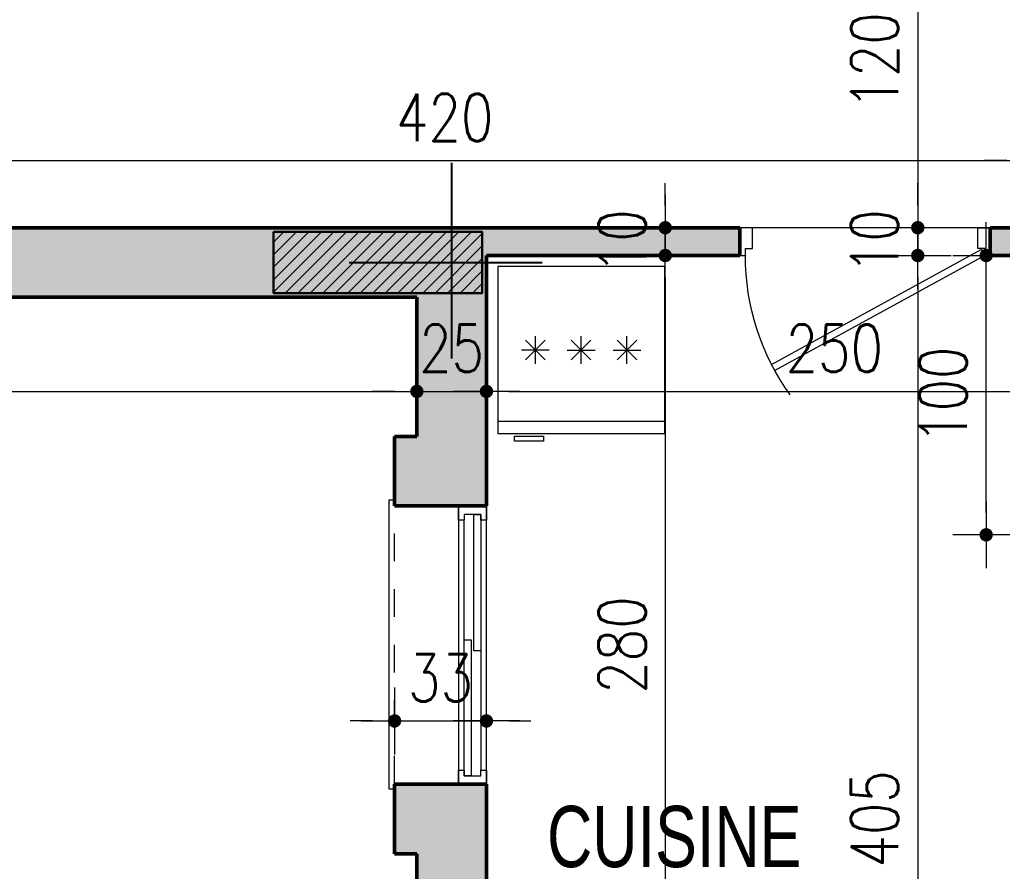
# Model space of a CAD drawing. Header units: millimetres. Extents: x 906 to 2589, y -1235 to -637.
# Drawn here: x 2549.236 to 2552.767, y -1218.677 to -1215.616 of the extents above; entities that cross this region are included whole.
import ezdxf

# ---------------------------------------------------------------- set-up
doc = ezdxf.new("R2010")
doc.units = ezdxf.units.MM
doc.linetypes.add('AXES', pattern=[2, 1.25, -0.25, 0.25, -0.25])
doc.linetypes.add('HIDDEN', pattern=[0.375, 0.25, -0.125])
doc.layers.get('DEFPOINTS').update_dxf_attribs({"color": 255, "lineweight": 13})
for name, color, linetype, lineweight in [('A-signe', 7, 'Continuous', 9), ('APPUITS', 7, 'Continuous', 18), ('DIM.', 4, 'Continuous', 25), ('interrompu', 7, 'HIDDEN', 15), ('MENUISERIE', 7, 'Continuous', 13), ('MUR 0.5', 7, 'Continuous', 50), ('POTEAUX ARCH', 7, 'Continuous', 30), ('POTEAUX HACHURE', 7, 'Continuous', 15), ('SANITAIRE', 7, 'Continuous', 15), ('TEXTE', 7, 'Continuous', 20)]:
    doc.layers.add(name, color=color, linetype=linetype, lineweight=lineweight)
doc.layers.add('AXE', color=7, linetype='AXES')
doc.layers.add('TEINTE 6', color=181, linetype='Continuous')
doc.styles.add('atef', font='romans.shx', dxfattribs={"width": 0.8})
doc.styles.add('STYLE4', font='swisscl.ttf')
doc.dimstyles.new('COTEXT', dxfattribs={"dimscale": 0, "dimtxt": 0.17, "dimasz": 0.08, "dimexe": 0.015, "dimexo": 0.015, "dimgap": 0.07, "dimtad": 1, "dimdec": 0, "dimlfac": 100, "dimzin": 0, "dimdsep": 46, "dimtxsty": 'atef', "dimblk": 'SIG2', "dimcen": 0.15, "dimse1": 1, "dimse2": 1, "dimclrd": 256, "dimclre": 6, "dimclrt": 2, "dimadec": 0, "dimazin": 0, "dimtfac": 0.5, "dimtdec": 0, "dimtix": 1, "dimtmove": 2, "dimatfit": 1, "dimldrblk": 'SIG2', "dimfxl": 0.18, "dimtolj": 1, "dimtzin": 0, "dimlwd": 18, "dimarcsym": 0})

# ---------------------------------------------------------------- blocks, each defined once
blk = doc.blocks.new('PORTE 0.90')
at = {"layer": 'MENUISERIE'}
for points in [[(-0.7859, 0.3911), (-0.0325, -0.0217), (-0.02, 0), (-0.7742, 0.4132)], [(-0.9, 0), (-0.88, 0), (-0.88, -0.025), (-0.855, -0.025), (-0.855, -0.1), (-0.9, -0.1)], [(0, 0), (-0.02, 0), (-0.02, -0.025), (-0.045, -0.025), (-0.045, -0.1), (0, -0.1)]]:
    blk.add_lwpolyline(points, dxfattribs=at)
blk.add_arc((-0.02, 0), 0.86, 144.3645, 180, dxfattribs=at)
blk = doc.blocks.new('SIG2')
at = {"layer": 'A-signe'}
for p, q in [((0, 1.5), (0, 0.5)), ((0, 0.5), (0, -0.5)), ((-1.5, 0), (-0.5, 0)), ((-0.5, 0), (0.5, 0)), ((0.5, 0), (1.5, 0)), ((0, -0.5), (0, -1.5))]:
    blk.add_line(p, q, dxfattribs=at)
at = {"layer": 'A-signe', "const_width": 0.3}
blk.add_lwpolyline([(-0.15, 0, 1), (0.15, 0, 1)], format="xyb", close=True, dxfattribs=at)
blk = doc.blocks.new('*D1079')
at = {"layer": 'DEFPOINTS', "color": 0, "transparency": 16777216}
for p in [(2552.2978, -1215.164), (2552.1204, -1216.364), (2552.4628, -1216.364)]:
    blk.add_point(p, dxfattribs=at)
at = {"layer": 'DIM.', "lineweight": 18, "transparency": 16777216}
blk.add_line((2552.4628, -1215.244), (2552.4628, -1216.284), dxfattribs=at)
at = {"layer": 'DIM.', "lineweight": 18, "transparency": 16777216, "xscale": 0.08, "yscale": 0.08, "zscale": 0.08}
for p, rotation in [((2552.4628, -1215.164), 90), ((2552.4628, -1216.364), 270)]:
    blk.add_blockref('SIG2', p, dxfattribs=dict(at, rotation=rotation))
at = {"layer": 'DIM.', "color": 2, "transparency": 16777216, "insert": (2552.3078, -1215.764), "char_height": 0.17, "attachment_point": 5, "rotation": 90, "style": 'atef'}
blk.add_mtext('\\A1;120', dxfattribs=at)
blk = doc.blocks.new('*D1192')
at = {"layer": 'DEFPOINTS', "color": 0, "transparency": 16777216}
for p in [(2552.0675, -1216.364), (2551.1229, -1216.464), (2552.4627, -1216.464)]:
    blk.add_point(p, dxfattribs=at)
at = {"layer": 'DIM.', "lineweight": 18, "transparency": 16777216}
for p, q in [((2552.4627, -1216.284), (2552.4627, -1216.204)), ((2552.4627, -1216.364), (2552.4627, -1216.464)), ((2552.4627, -1216.544), (2552.4627, -1216.624))]:
    blk.add_line(p, q, dxfattribs=at)
at = {"layer": 'DIM.', "lineweight": 18, "transparency": 16777216, "xscale": 0.08, "yscale": 0.08, "zscale": 0.08}
for p, rotation in [((2552.4627, -1216.364), 270), ((2552.4627, -1216.464), 90)]:
    blk.add_blockref('SIG2', p, dxfattribs=dict(at, rotation=rotation))
at = {"layer": 'DIM.', "color": 2, "transparency": 16777216, "insert": (2552.3077, -1216.414), "char_height": 0.17, "attachment_point": 5, "rotation": 90, "style": 'atef'}
blk.add_mtext('\\A1;10', dxfattribs=at)
blk = doc.blocks.new('*D1193')
at = {"layer": 'DEFPOINTS', "color": 0, "transparency": 16777216}
for p in [(2551.1229, -1216.464), (2552.4627, -1220.514), (2552.6628, -1220.514)]:
    blk.add_point(p, dxfattribs=at)
at = {"layer": 'DIM.', "lineweight": 18, "transparency": 16777216}
blk.add_line((2552.4627, -1216.544), (2552.4627, -1220.434), dxfattribs=at)
at = {"layer": 'DIM.', "lineweight": 18, "transparency": 16777216, "xscale": 0.08, "yscale": 0.08, "zscale": 0.08}
for p, rotation in [((2552.4627, -1216.464), 90), ((2552.4627, -1220.514), 270)]:
    blk.add_blockref('SIG2', p, dxfattribs=dict(at, rotation=rotation))
at = {"layer": 'DIM.', "color": 2, "transparency": 16777216, "insert": (2552.3077, -1218.489), "char_height": 0.17, "attachment_point": 5, "rotation": 90, "style": 'atef'}
blk.add_mtext('\\A1;405', dxfattribs=at)
blk = doc.blocks.new('*D1088')
at = {"layer": 'DEFPOINTS', "color": 0, "transparency": 16777216}
for p in [(2552.0675, -1216.364), (2551.1229, -1216.464), (2552.4627, -1216.464)]:
    blk.add_point(p, dxfattribs=at)
at = {"layer": 'DIM.', "lineweight": 18, "transparency": 16777216}
for p, q in [((2552.4627, -1216.284), (2552.4627, -1216.204)), ((2552.4627, -1216.364), (2552.4627, -1216.464)), ((2552.4627, -1216.544), (2552.4627, -1216.624))]:
    blk.add_line(p, q, dxfattribs=at)
at = {"layer": 'DIM.', "lineweight": 18, "transparency": 16777216, "xscale": 0.08, "yscale": 0.08, "zscale": 0.08}
for p, rotation in [((2552.4627, -1216.364), 270), ((2552.4627, -1216.464), 90)]:
    blk.add_blockref('SIG2', p, dxfattribs=dict(at, rotation=rotation))
at = {"layer": 'DIM.', "color": 2, "transparency": 16777216, "insert": (2552.3077, -1216.414), "char_height": 0.17, "attachment_point": 5, "rotation": 90, "style": 'atef'}
blk.add_mtext('\\A1;10', dxfattribs=at)
blk = doc.blocks.new('Frigo1')
for p, q in [((0, 0.6), (0, 0)), ((0.6, 0.6), (0, 0.6)), ((0.6, 0), (0.6, 0.6)), ((0.0007, 0.0439), (0.5982, 0.0439)), ((0, 0), (0.6, 0)), ((0.0601, -0.0276), (0.0601, -0.0096)), ((0.0601, -0.0096), (0.1642, -0.0096)), ((0.1642, -0.0276), (0.0601, -0.0276)), ((0.1642, -0.0096), (0.1642, -0.0276))]:
    blk.add_line(p, q)
at = {"color": 0}
for p, q in [((0.1702, 0.2646), (0.0995, 0.3354)), ((0.0995, 0.2646), (0.1702, 0.3354)), ((0.1349, 0.25), (0.1349, 0.35)), ((0.2641, 0.2646), (0.3348, 0.3354)), ((0.3348, 0.2646), (0.2641, 0.3354)), ((0.2995, 0.25), (0.2995, 0.35)), ((0.4287, 0.2646), (0.4994, 0.3354)), ((0.4994, 0.2646), (0.4287, 0.3354)), ((0.4641, 0.25), (0.4641, 0.35)), ((0.1849, 0.3), (0.0849, 0.3)), ((0.2495, 0.3), (0.3495, 0.3)), ((0.4141, 0.3), (0.5141, 0.3))]:
    blk.add_line(p, q, dxfattribs=at)
blk = doc.blocks.new('*D1216')
at = {"layer": 'DEFPOINTS', "color": 0, "transparency": 16777216}
for p in [(2552.8628, -1216.1226), (2548.6628, -1216.364), (2552.8628, -1216.364)]:
    blk.add_point(p, dxfattribs=at)
at = {"layer": 'DIM.', "lineweight": 18, "transparency": 16777216}
blk.add_line((2548.7428, -1216.1226), (2552.7828, -1216.1226), dxfattribs=at)
at = {"layer": 'DIM.', "lineweight": 18, "transparency": 16777216, "xscale": 0.08, "yscale": 0.08, "zscale": 0.08, "rotation": 180}
blk.add_blockref('SIG2', (2548.6628, -1216.1226), dxfattribs=at)
at = {"layer": 'DIM.', "lineweight": 18, "transparency": 16777216, "xscale": 0.08, "yscale": 0.08, "zscale": 0.08}
blk.add_blockref('SIG2', (2552.8628, -1216.1226), dxfattribs=at)
at = {"layer": 'DIM.', "color": 2, "transparency": 16777216, "insert": (2550.7628, -1215.9676), "char_height": 0.17, "attachment_point": 5, "style": 'atef'}
blk.add_mtext('\\A1;420', dxfattribs=at)
blk = doc.blocks.new('*D1217')
at = {"layer": 'DEFPOINTS', "color": 0, "transparency": 16777216}
for p in [(2552.9628, -1216.1226), (2552.8628, -1216.364), (2552.9628, -1216.364)]:
    blk.add_point(p, dxfattribs=at)
at = {"layer": 'DIM.', "lineweight": 18, "transparency": 16777216}
for p, q in [((2552.7828, -1216.1226), (2552.7028, -1216.1226)), ((2552.8628, -1216.1226), (2552.9628, -1216.1226)), ((2553.0428, -1216.1226), (2553.1228, -1216.1226))]:
    blk.add_line(p, q, dxfattribs=at)
at = {"layer": 'DIM.', "lineweight": 18, "transparency": 16777216, "xscale": 0.08, "yscale": 0.08, "zscale": 0.08}
blk.add_blockref('SIG2', (2552.8628, -1216.1226), dxfattribs=at)
at = {"layer": 'DIM.', "lineweight": 18, "transparency": 16777216, "xscale": 0.08, "yscale": 0.08, "zscale": 0.08, "rotation": 180}
blk.add_blockref('SIG2', (2552.9628, -1216.1226), dxfattribs=at)
at = {"layer": 'DIM.', "color": 2, "transparency": 16777216, "insert": (2552.9128, -1215.9676), "char_height": 0.17, "attachment_point": 5, "style": 'atef'}
blk.add_mtext('\\A1;10', dxfattribs=at)
blk = doc.blocks.new('*D1159')
at = {"layer": 'DEFPOINTS', "color": 0, "transparency": 16777216}
for p in [(2546.7628, -1216.614), (2550.6628, -1216.7772), (2550.6628, -1216.9524)]:
    blk.add_point(p, dxfattribs=at)
at = {"layer": 'DIM.', "lineweight": 18, "transparency": 16777216}
blk.add_line((2546.8428, -1216.9524), (2550.5828, -1216.9524), dxfattribs=at)
at = {"layer": 'DIM.', "lineweight": 18, "transparency": 16777216, "xscale": 0.08, "yscale": 0.08, "zscale": 0.08, "rotation": 180}
blk.add_blockref('SIG2', (2546.7628, -1216.9524), dxfattribs=at)
at = {"layer": 'DIM.', "lineweight": 18, "transparency": 16777216, "xscale": 0.08, "yscale": 0.08, "zscale": 0.08}
blk.add_blockref('SIG2', (2550.6628, -1216.9524), dxfattribs=at)
at = {"layer": 'DIM.', "color": 2, "transparency": 16777216, "insert": (2548.4375, -1216.7974), "char_height": 0.17, "attachment_point": 5, "style": 'atef'}
blk.add_mtext('\\A1;390', dxfattribs=at)
blk = doc.blocks.new('*D1160')
at = {"layer": 'DEFPOINTS', "color": 0, "transparency": 16777216}
for p in [(2550.9128, -1216.7353), (2550.6628, -1216.7772), (2550.9128, -1216.9524)]:
    blk.add_point(p, dxfattribs=at)
at = {"layer": 'DIM.', "lineweight": 18, "transparency": 16777216}
for p, q in [((2550.5828, -1216.9524), (2550.5028, -1216.9524)), ((2550.6628, -1216.9524), (2550.9128, -1216.9524)), ((2550.9928, -1216.9524), (2551.0728, -1216.9524))]:
    blk.add_line(p, q, dxfattribs=at)
at = {"layer": 'DIM.', "lineweight": 18, "transparency": 16777216, "xscale": 0.08, "yscale": 0.08, "zscale": 0.08}
blk.add_blockref('SIG2', (2550.6628, -1216.9524), dxfattribs=at)
at = {"layer": 'DIM.', "lineweight": 18, "transparency": 16777216, "xscale": 0.08, "yscale": 0.08, "zscale": 0.08, "rotation": 180}
blk.add_blockref('SIG2', (2550.9128, -1216.9524), dxfattribs=at)
at = {"layer": 'DIM.', "color": 2, "transparency": 16777216, "insert": (2550.7878, -1216.7974), "char_height": 0.17, "attachment_point": 5, "style": 'atef'}
blk.add_mtext('\\A1;25', dxfattribs=at)
blk = doc.blocks.new('*D1294')
at = {"layer": 'DEFPOINTS', "color": 0, "transparency": 16777216}
for p in [(2551.342, -1216.364), (2551.342, -1216.464), (2551.5554, -1216.464)]:
    blk.add_point(p, dxfattribs=at)
at = {"layer": 'DIM.', "lineweight": 18, "transparency": 16777216}
for p, q in [((2551.5554, -1216.284), (2551.5554, -1216.204)), ((2551.5554, -1216.364), (2551.5554, -1216.464)), ((2551.5554, -1216.544), (2551.5554, -1216.624))]:
    blk.add_line(p, q, dxfattribs=at)
at = {"layer": 'DIM.', "lineweight": 18, "transparency": 16777216, "xscale": 0.08, "yscale": 0.08, "zscale": 0.08}
for p, rotation in [((2551.5554, -1216.364), 270), ((2551.5554, -1216.464), 90)]:
    blk.add_blockref('SIG2', p, dxfattribs=dict(at, rotation=rotation))
at = {"layer": 'DIM.', "color": 2, "transparency": 16777216, "insert": (2551.4004, -1216.414), "char_height": 0.17, "attachment_point": 5, "rotation": 90, "style": 'atef'}
blk.add_mtext('\\A1;10', dxfattribs=at)
blk = doc.blocks.new('*D1295')
at = {"layer": 'DEFPOINTS', "color": 0, "transparency": 16777216}
for p in [(2551.342, -1216.464), (2551.4128, -1219.264), (2551.5554, -1219.264)]:
    blk.add_point(p, dxfattribs=at)
at = {"layer": 'DIM.', "lineweight": 18, "transparency": 16777216}
blk.add_line((2551.5554, -1216.544), (2551.5554, -1219.184), dxfattribs=at)
at = {"layer": 'DIM.', "lineweight": 18, "transparency": 16777216, "xscale": 0.08, "yscale": 0.08, "zscale": 0.08}
for p, rotation in [((2551.5554, -1216.464), 90), ((2551.5554, -1219.264), 270)]:
    blk.add_blockref('SIG2', p, dxfattribs=dict(at, rotation=rotation))
at = {"layer": 'DIM.', "color": 2, "transparency": 16777216, "insert": (2551.4004, -1217.864), "char_height": 0.17, "attachment_point": 5, "rotation": 90, "style": 'atef'}
blk.add_mtext('\\A1;280', dxfattribs=at)
blk = doc.blocks.new('*D1305')
at = {"layer": 'DEFPOINTS', "color": 0, "transparency": 16777216}
for p in [(2550.9128, -1218.1369), (2550.5828, -1218.364), (2550.9128, -1218.364)]:
    blk.add_point(p, dxfattribs=at)
at = {"layer": 'DIM.', "lineweight": 18, "transparency": 16777216}
for p, q in [((2550.5028, -1218.1369), (2550.4228, -1218.1369)), ((2550.5828, -1218.1369), (2550.9128, -1218.1369)), ((2550.9928, -1218.1369), (2551.0728, -1218.1369))]:
    blk.add_line(p, q, dxfattribs=at)
at = {"layer": 'DIM.', "lineweight": 18, "transparency": 16777216, "xscale": 0.08, "yscale": 0.08, "zscale": 0.08}
blk.add_blockref('SIG2', (2550.5828, -1218.1369), dxfattribs=at)
at = {"layer": 'DIM.', "lineweight": 18, "transparency": 16777216, "xscale": 0.08, "yscale": 0.08, "zscale": 0.08, "rotation": 180}
blk.add_blockref('SIG2', (2550.9128, -1218.1369), dxfattribs=at)
at = {"layer": 'DIM.', "color": 2, "transparency": 16777216, "insert": (2550.7478, -1217.9819), "char_height": 0.17, "attachment_point": 5, "style": 'atef'}
blk.add_mtext('\\A1;33', dxfattribs=at)
blk = doc.blocks.new('*D1309')
at = {"layer": 'DEFPOINTS', "color": 0, "transparency": 16777216}
for p in [(2553.4128, -1216.9524), (2550.9128, -1217.268), (2553.4128, -1217.268)]:
    blk.add_point(p, dxfattribs=at)
at = {"layer": 'DIM.', "lineweight": 18, "transparency": 16777216}
blk.add_line((2550.9928, -1216.9524), (2553.3328, -1216.9524), dxfattribs=at)
at = {"layer": 'DIM.', "lineweight": 18, "transparency": 16777216, "xscale": 0.08, "yscale": 0.08, "zscale": 0.08, "rotation": 180}
blk.add_blockref('SIG2', (2550.9128, -1216.9524), dxfattribs=at)
at = {"layer": 'DIM.', "lineweight": 18, "transparency": 16777216, "xscale": 0.08, "yscale": 0.08, "zscale": 0.08}
blk.add_blockref('SIG2', (2553.4128, -1216.9524), dxfattribs=at)
at = {"layer": 'DIM.', "color": 2, "transparency": 16777216, "insert": (2552.1628, -1216.7974), "char_height": 0.17, "attachment_point": 5, "style": 'atef'}
blk.add_mtext('\\A1;250', dxfattribs=at)
blk = doc.blocks.new('*D1334')
at = {"layer": 'DEFPOINTS', "color": 0, "transparency": 16777216}
for p in [(2552.7085, -1216.464), (2552.8099, -1216.464), (2552.8099, -1217.4679)]:
    blk.add_point(p, dxfattribs=at)
at = {"layer": 'DIM.', "lineweight": 18, "transparency": 16777216}
blk.add_line((2552.7085, -1217.3879), (2552.7085, -1216.544), dxfattribs=at)
at = {"layer": 'DIM.', "lineweight": 18, "transparency": 16777216, "xscale": 0.08, "yscale": 0.08, "zscale": 0.08}
for p, rotation in [((2552.7085, -1216.464), 90), ((2552.7085, -1217.4679), 270)]:
    blk.add_blockref('SIG2', p, dxfattribs=dict(at, rotation=rotation))
at = {"layer": 'DIM.', "color": 2, "transparency": 16777216, "insert": (2552.5535, -1216.966), "char_height": 0.17, "attachment_point": 5, "rotation": 90, "style": 'atef'}
blk.add_mtext('\\A1;100', dxfattribs=at)

msp = doc.modelspace()

# ---------------------------------------------------------------- hatches: boundary and pattern name
at = {"layer": 'POTEAUX HACHURE'}
h = msp.add_hatch(dxfattribs=at)
h.set_pattern_fill('ANSI31', color=256, scale=0.01)
h.set_pattern_definition([(45, (1440.70504, -322.498652), (-0.0224506403, 0.0224506403), [])])
h.paths.add_polyline_path([(2550.1478, -1216.379), (2550.8979, -1216.379), (2550.8979, -1216.5989), (2550.1478, -1216.5989)])
at = {"layer": 'TEINTE 6'}
h = msp.add_hatch(color=256, dxfattribs=at)
h.dxf.hatch_style = 1
h.paths.add_polyline_path([(2550.9128, -1216.464), (2551.8233, -1216.464), (2551.8233, -1216.364), (2548.6628, -1216.364), (2548.6628, -1216.0631), (2548.5628, -1216.0631), (2548.5628, -1216.364), (2547.5628, -1216.364), (2547.5628, -1216.614), (2550.6628, -1216.614), (2550.6628, -1217.114), (2550.5828, -1217.114), (2550.5828, -1217.364), (2550.9128, -1217.364)])
h = msp.add_hatch(color=256, dxfattribs=at)
h.dxf.hatch_style = 1
h.paths.add_polyline_path([(2553.663, -1216.364), (2552.9628, -1216.364), (2552.9628, -1216.214), (2552.8628, -1216.214), (2552.8628, -1216.364), (2552.7233, -1216.364), (2552.7233, -1216.464), (2552.8099, -1216.464), (2552.8099, -1216.564), (2552.9099, -1216.564), (2552.9099, -1216.464), (2553.4128, -1216.464), (2553.4128, -1217.3679), (2552.8099, -1217.3679), (2552.8099, -1217.4679), (2553.4128, -1217.4679), (2553.4128, -1220.514), (2551.9128, -1220.514), (2551.9128, -1220.414), (2551.6628, -1220.414), (2551.6628, -1220.514), (2550.6628, -1220.514), (2550.6628, -1220.614), (2553.5128, -1220.614), (2553.5128, -1218.114), (2557.0346, -1218.114), (2557.124, -1218.0246), (2557.0533, -1217.9539), (2556.9932, -1218.014), (2553.5128, -1218.014), (2553.5128, -1216.8941), (2553.663, -1216.8941)])
h = msp.add_hatch(color=256, dxfattribs=at)
h.dxf.hatch_style = 1
h.paths.add_polyline_path([(2551.9128, -1219.264), (2550.9128, -1219.264), (2550.9128, -1218.364), (2550.5828, -1218.364), (2550.5828, -1218.614), (2550.6628, -1218.614), (2550.6628, -1219.514), (2551.6628, -1219.514), (2551.6628, -1219.614), (2551.9128, -1219.614)])

# ---------------------------------------------------------------- linework, layer by layer
at = {"layer": 'APPUITS'}
msp.add_lwpolyline([(2550.5828, -1218.3826), (2550.5628, -1218.3826), (2550.5628, -1217.3426), (2550.5828, -1217.3426)], dxfattribs=at)
at = {"layer": 'AXE'}
for p, q in [((2550.7878, -1216.1309), (2550.7878, -1216.8339)), ((2550.4195, -1216.489), (2551.1127, -1216.489))]:
    msp.add_line(p, q, dxfattribs=at)
at = {"layer": 'interrompu', "ltscale": 0.2}
msp.add_line((2550.5828, -1218.3627), (2550.5828, -1217.364), dxfattribs=at)
at = {"layer": 'MENUISERIE'}
msp.add_line((2552.7233, -1216.364), (2551.8233, -1216.364), dxfattribs=at)
at = {"layer": 'MENUISERIE', "color": 2, "linetype": 'Continuous'}
for p, q in [((2550.8128, -1217.364), (2550.8128, -1218.364)), ((2550.9128, -1218.364), (2550.9128, -1217.364)), ((2550.8328, -1218.314), (2550.8328, -1217.4154)), ((2550.8928, -1217.4154), (2550.8928, -1218.314))]:
    msp.add_line(p, q, dxfattribs=at)
at = {"layer": 'MENUISERIE', "color": 2, "linetype": 'Continuous', "extrusion": (0, 0, -1)}
for points in [[(-2550.8128, -1217.364), (-2550.9128, -1217.364), (-2550.9128, -1217.4154), (-2550.8928, -1217.4154), (-2550.8928, -1217.3954), (-2550.8328, -1217.3954), (-2550.8328, -1217.4154), (-2550.8128, -1217.4154), (-2550.8128, -1217.4154)], [(-2550.8678, -1217.3954), (-2550.8928, -1217.3954), (-2550.8928, -1217.8854), (-2550.8678, -1217.8854), (-2550.8678, -1217.8854)], [(-2550.8328, -1217.8454), (-2550.8578, -1217.8454), (-2550.8578, -1218.334), (-2550.8328, -1218.334), (-2550.8328, -1218.334)], [(-2550.8128, -1218.364), (-2550.8128, -1218.314), (-2550.8328, -1218.314), (-2550.8328, -1218.334), (-2550.8928, -1218.334), (-2550.8928, -1218.314), (-2550.9128, -1218.314), (-2550.9128, -1218.364), (-2550.9128, -1218.364)]]:
    msp.add_lwpolyline(points, close=True, dxfattribs=at)
at = {"layer": 'MUR 0.5'}
for p, q in [((2548.6628, -1216.364), (2551.8233, -1216.364)), ((2551.8233, -1216.464), (2551.8233, -1216.364)), ((2552.7233, -1216.364), (2552.8628, -1216.364)), ((2552.7233, -1216.464), (2552.7233, -1216.364)), ((2550.9128, -1216.464), (2550.9128, -1217.364)), ((2550.9128, -1216.464), (2551.8233, -1216.464)), ((2552.7233, -1216.464), (2552.8099, -1216.464)), ((2547.5628, -1216.614), (2550.6628, -1216.614)), ((2550.6628, -1216.614), (2550.6628, -1217.114)), ((2550.5828, -1217.114), (2550.5828, -1217.364)), ((2550.5828, -1217.114), (2550.6628, -1217.114)), ((2550.5828, -1217.364), (2550.9128, -1217.364)), ((2550.5828, -1218.364), (2550.5828, -1218.614)), ((2550.5828, -1218.364), (2550.9128, -1218.364)), ((2550.9128, -1218.364), (2550.9128, -1219.264)), ((2550.5828, -1218.614), (2550.6628, -1218.614)), ((2550.6628, -1218.614), (2550.6628, -1219.514))]:
    msp.add_line(p, q, dxfattribs=at)
at = {"layer": 'POTEAUX ARCH'}
msp.add_lwpolyline([(2550.1478, -1216.379), (2550.8979, -1216.379), (2550.8979, -1216.5989), (2550.1478, -1216.5989)], close=True, dxfattribs=at)

# ---------------------------------------------------------------- block references
at = {"layer": 'MENUISERIE', "xscale": -1, "rotation": 180}
msp.add_blockref('PORTE 0.90', (2552.7233, -1216.464), dxfattribs=at)
at = {"layer": 'SANITAIRE'}
msp.add_blockref('Frigo1', (2550.9537, -1217.1038), dxfattribs=at)

# ---------------------------------------------------------------- texts
at = {"layer": 'TEXTE', "style": 'STYLE4'}
msp.add_text('CUISINE', height=0.22, dxfattribs=at).set_placement((2551.1305, -1218.6623))

# ---------------------------------------------------------------- dimensions: what is measured, and where the dimension line sits
at = {"layer": 'DIM.'}
for base, p1, p2, picture, middle in [((2552.4628, -1216.364), (2552.2978, -1215.164), (2552.1204, -1216.364), '*D1079', (2552.3078, -1215.764)), ((2552.4627, -1216.464), (2552.0675, -1216.364), (2551.1229, -1216.464), '*D1192', (2552.3077, -1216.414)), ((2552.4627, -1216.464), (2552.0675, -1216.364), (2551.1229, -1216.464), '*D1088', (2552.3077, -1216.414)), ((2551.5554, -1216.464), (2551.342, -1216.364), (2551.342, -1216.464), '*D1294', (2551.4004, -1216.414)), ((2552.4627, -1220.514), (2551.1229, -1216.464), (2552.6628, -1220.514), '*D1193', (2552.3077, -1218.489)), ((2551.5554, -1219.264), (2551.342, -1216.464), (2551.4128, -1219.264), '*D1295', (2551.4004, -1217.864)), ((2552.7085, -1216.464), (2552.8099, -1217.4679), (2552.8099, -1216.464), '*D1334', (2552.5535, -1216.966))]:
    dim = msp.add_linear_dim(base=base, p1=p1, p2=p2, angle=90, dimstyle='COTEXT', override={"dimscale": 1}, dxfattribs=at)
    dim.commit()
    dim.dimension.update_dxf_attribs({"geometry": picture, "text_midpoint": middle})
for base, p1, p2, picture, middle in [((2552.8628, -1216.1226), (2548.6628, -1216.364), (2552.8628, -1216.364), '*D1216', (2550.7628, -1215.9676)), ((2552.9628, -1216.1226), (2552.8628, -1216.364), (2552.9628, -1216.364), '*D1217', (2552.9128, -1215.9676)), ((2550.9128, -1216.9524), (2550.6628, -1216.7772), (2550.9128, -1216.7353), '*D1160', (2550.7878, -1216.7974)), ((2553.4128, -1216.9524), (2550.9128, -1217.268), (2553.4128, -1217.268), '*D1309', (2552.1628, -1216.7974)), ((2550.9128, -1218.1369), (2550.5828, -1218.364), (2550.9128, -1218.364), '*D1305', (2550.7478, -1217.9819))]:
    dim = msp.add_linear_dim(base=base, p1=p1, p2=p2, dimstyle='COTEXT', override={"dimscale": 1}, dxfattribs=at)
    dim.commit()
    dim.dimension.update_dxf_attribs({"geometry": picture, "text_midpoint": middle})
dim = msp.add_linear_dim(base=(2550.6628, -1216.9524), p1=(2546.7628, -1216.614), p2=(2550.6628, -1216.7772), dimstyle='COTEXT', override={"dimscale": 1}, dxfattribs=at)
dim.commit()
dim.dimension.update_dxf_attribs({"geometry": '*D1159', "text_midpoint": (2548.4375, -1216.7974), "dimtype": 160})

doc.saveas('drawing.dxf')
